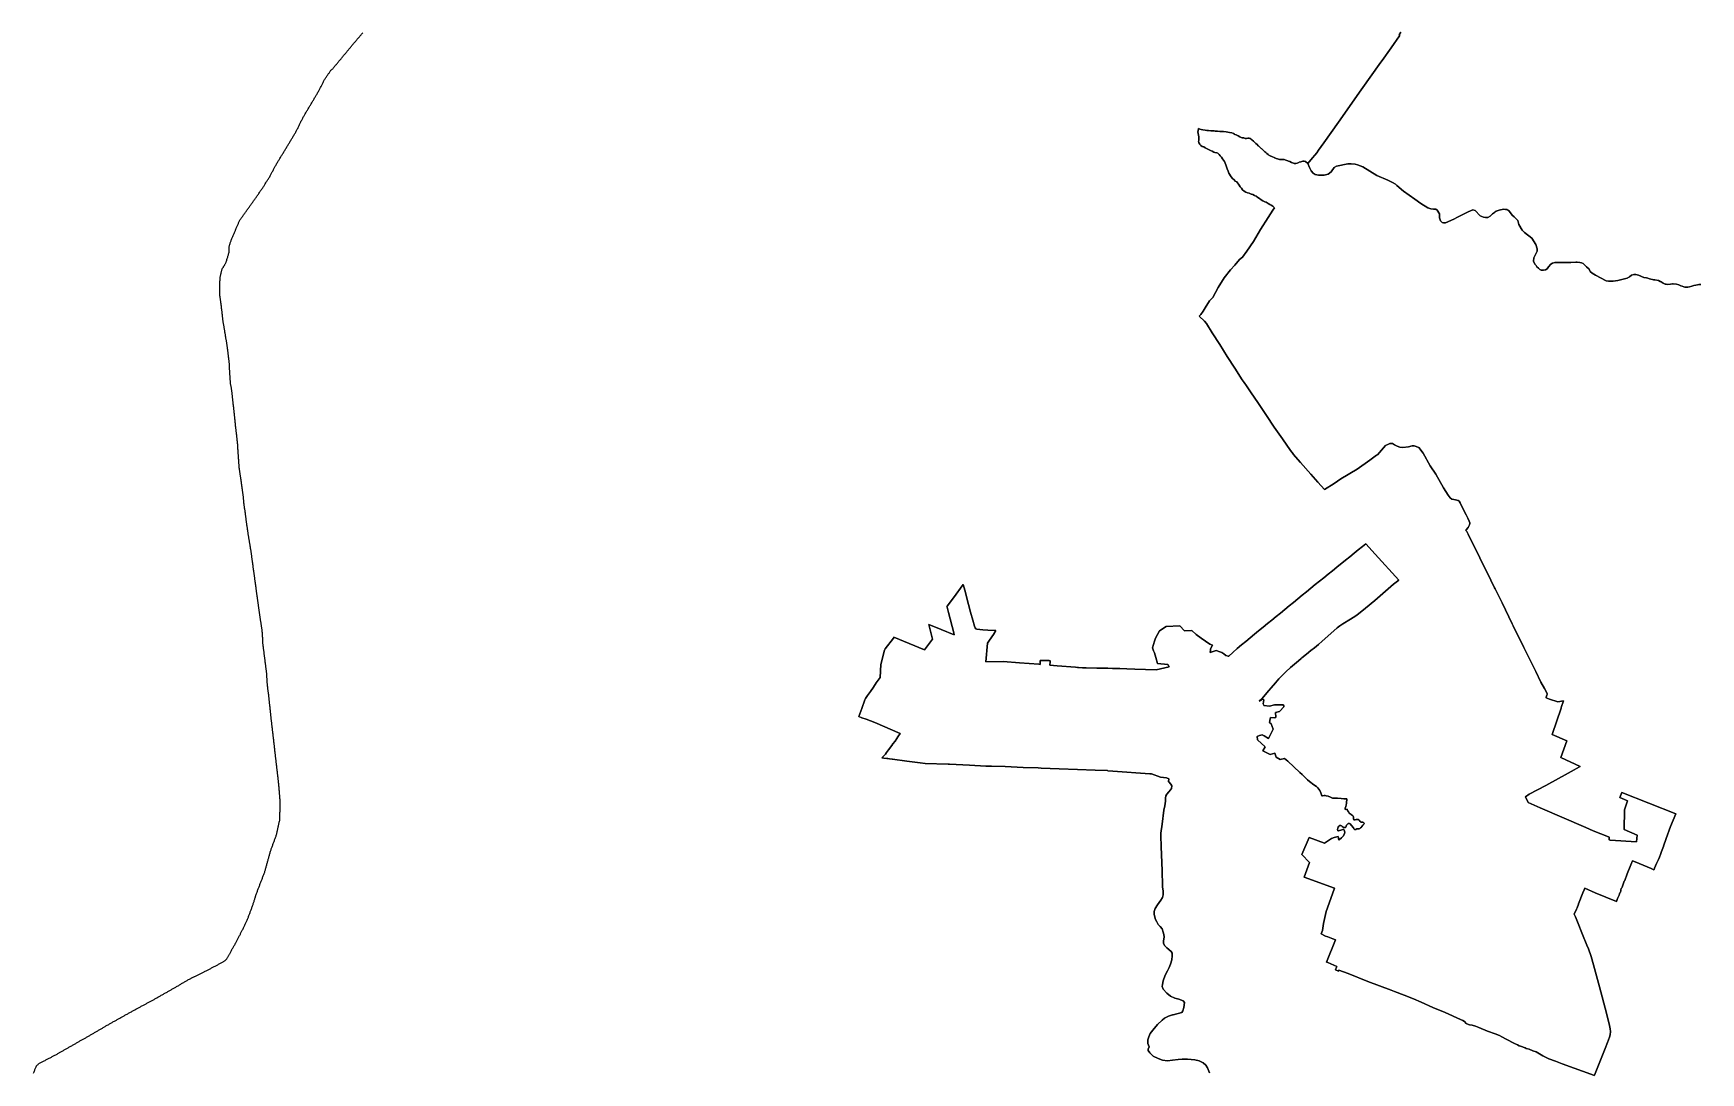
# Model space of a CAD drawing. Header units: inches. Extents: x 130170 to 284068, y 377793 to 804530.
# Drawn here: x 137405 to 157419, y 576505 to 588989 of the extents above; entities that cross this region are included whole.
import ezdxf

# ---------------------------------------------------------------- set-up
doc = ezdxf.new("R2010")
doc.units = ezdxf.units.IN
doc.header["$MEASUREMENT"] = 0
doc.layers.add('muni_il', color=7, linetype='Continuous')

msp = doc.modelspace()

# ---------------------------------------------------------------- linework, layer by layer
at = {"layer": 'muni_il'}
for points in [[(137405, 576500), (137409, 576509), (137413, 576517), (137417, 576526), (137421, 576534), (137424, 576543), (137428, 576552), (137432, 576560), (137436, 576569), (137440, 576577), (137444, 576586), (137445, 576588), (137448, 576593), (137454, 576599), (137461, 576605), (137467, 576611), (137472, 576615), (137477, 576618), (137480, 576619), (137487, 576623), (137495, 576627), (137502, 576631), (137511, 576635), (137519, 576640), (137528, 576644), (137536, 576649), (137545, 576653), (137553, 576658), (137562, 576662), (137570, 576667), (137579, 576671), (137588, 576675), (137596, 576680), (137605, 576684), (137613, 576689), (137622, 576693), (137630, 576698), (137639, 576702), (137647, 576707), (137656, 576711), (137664, 576716), (137673, 576720), (137682, 576725), (137690, 576729), (137699, 576734), (137706, 576738), (137713, 576742), (137720, 576746), (137727, 576750), (137734, 576755), (137742, 576759), (137750, 576764), (137758, 576768), (137767, 576773), (137775, 576778), (137783, 576782), (137791, 576787), (137799, 576792), (137807, 576796), (137815, 576801), (137823, 576805), (137831, 576810), (137839, 576815), (137848, 576820), (137856, 576824), (137865, 576829), (137873, 576834), (137881, 576838), (137890, 576843), (137898, 576848), (137907, 576853), (137915, 576857), (137923, 576862), (137931, 576867), (137940, 576872), (137948, 576876), (137956, 576881), (137964, 576886), (137972, 576890), (137979, 576894), (137987, 576899), (137994, 576903), (138002, 576907), (138009, 576911), (138017, 576916), (138025, 576920), (138033, 576925), (138041, 576930), (138049, 576934), (138057, 576939), (138065, 576944), (138074, 576948), (138082, 576953), (138090, 576958), (138098, 576963), (138106, 576967), (138114, 576972), (138122, 576977), (138131, 576981), (138139, 576986), (138147, 576991), (138155, 576995), (138163, 577000), (138171, 577005), (138178, 577009), (138186, 577014), (138194, 577018), (138202, 577023), (138210, 577028), (138218, 577032), (138226, 577037), (138234, 577041), (138238, 577044), (138243, 577047), (138251, 577052), (138260, 577057), (138268, 577061), (138277, 577066), (138285, 577071), (138293, 577076), (138302, 577081), (138310, 577085), (138319, 577090), (138327, 577095), (138336, 577099), (138344, 577104), (138352, 577109), (138361, 577114), (138369, 577118), (138378, 577123), (138386, 577128), (138395, 577133), (138403, 577137), (138411, 577142), (138420, 577147), (138428, 577151), (138437, 577156), (138445, 577161), (138454, 577166), (138462, 577170), (138470, 577175), (138479, 577180), (138487, 577185), (138496, 577189), (138504, 577194), (138513, 577199), (138521, 577204), (138530, 577208), (138538, 577213), (138547, 577218), (138555, 577223), (138564, 577227), (138573, 577232), (138582, 577237), (138590, 577242), (138599, 577247), (138608, 577251), (138617, 577256), (138625, 577261), (138634, 577266), (138643, 577270), (138651, 577275), (138660, 577279), (138668, 577284), (138676, 577288), (138684, 577293), (138693, 577297), (138701, 577302), (138709, 577306), (138718, 577311), (138726, 577315), (138734, 577320), (138742, 577324), (138751, 577329), (138759, 577333), (138767, 577338), (138776, 577342), (138784, 577347), (138792, 577351), (138799, 577355), (138807, 577360), (138815, 577364), (138822, 577368), (138830, 577372), (138838, 577377), (138846, 577381), (138854, 577386), (138863, 577391), (138872, 577396), (138880, 577401), (138889, 577406), (138898, 577411), (138906, 577416), (138915, 577420), (138924, 577425), (138933, 577430), (138941, 577435), (138950, 577440), (138959, 577445), (138967, 577450), (138976, 577455), (138985, 577460), (138993, 577464), (139002, 577469), (139011, 577474), (139019, 577479), (139028, 577483), (139036, 577488), (139045, 577493), (139053, 577497), (139061, 577502), (139069, 577507), (139077, 577511), (139085, 577516), (139093, 577520), (139101, 577525), (139109, 577529), (139117, 577534), (139125, 577539), (139133, 577543), (139142, 577548), (139150, 577554), (139159, 577559), (139167, 577564), (139176, 577569), (139184, 577575), (139193, 577580), (139201, 577585), (139210, 577590), (139218, 577595), (139227, 577600), (139235, 577605), (139244, 577610), (139252, 577614), (139261, 577619), (139269, 577624), (139278, 577628), (139286, 577633), (139295, 577638), (139303, 577643), (139309, 577645), (139315, 577648), (139323, 577652), (139330, 577655), (139338, 577659), (139345, 577662), (139352, 577666), (139360, 577670), (139368, 577674), (139376, 577678), (139384, 577682), (139392, 577686), (139400, 577689), (139408, 577693), (139416, 577697), (139424, 577701), (139432, 577705), (139439, 577708), (139446, 577712), (139454, 577716), (139461, 577719), (139469, 577723), (139478, 577728), (139486, 577732), (139494, 577737), (139503, 577741), (139511, 577745), (139519, 577750), (139528, 577754), (139536, 577758), (139544, 577763), (139552, 577767), (139561, 577772), (139569, 577776), (139577, 577780), (139586, 577785), (139594, 577789), (139602, 577793), (139610, 577798), (139619, 577802), (139627, 577807), (139635, 577811), (139643, 577815), (139652, 577820), (139660, 577824), (139668, 577828), (139676, 577833), (139683, 577837), (139689, 577840), (139695, 577844), (139701, 577848), (139707, 577852), (139710, 577856), (139715, 577860), (139720, 577864), (139722, 577867), (139727, 577874), (139732, 577881), (139736, 577887), (139741, 577894), (139745, 577901), (139749, 577908), (139753, 577915), (139757, 577922), (139760, 577929), (139763, 577934), (139766, 577939), (139770, 577948), (139775, 577957), (139779, 577965), (139784, 577974), (139788, 577983), (139793, 577991), (139798, 578000), (139803, 578008), (139807, 578016), (139812, 578025), (139817, 578033), (139822, 578042), (139826, 578050), (139831, 578059), (139835, 578066), (139840, 578074), (139844, 578081), (139848, 578089), (139852, 578096), (139857, 578105), (139861, 578113), (139865, 578121), (139869, 578129), (139873, 578138), (139877, 578146), (139881, 578154), (139886, 578161), (139890, 578169), (139893, 578177), (139897, 578185), (139901, 578192), (139905, 578200), (139909, 578208), (139913, 578216), (139918, 578225), (139922, 578234), (139926, 578243), (139931, 578252), (139935, 578260), (139939, 578269), (139943, 578278), (139948, 578287), (139952, 578296), (139956, 578304), (139961, 578313), (139965, 578321), (139968, 578329), (139972, 578338), (139976, 578347), (139979, 578356), (139982, 578364), (139986, 578373), (139989, 578382), (139993, 578391), (139996, 578400), (139999, 578409), (140003, 578418), (140006, 578427), (140009, 578436), (140013, 578445), (140016, 578453), (140020, 578462), (140023, 578472), (140026, 578481), (140029, 578490), (140032, 578499), (140036, 578508), (140039, 578517), (140042, 578526), (140045, 578536), (140049, 578545), (140052, 578554), (140054, 578563), (140057, 578572), (140059, 578580), (140062, 578589), (140065, 578598), (140067, 578607), (140070, 578616), (140072, 578624), (140074, 578631), (140076, 578638), (140080, 578647), (140083, 578656), (140087, 578666), (140090, 578675), (140094, 578684), (140097, 578693), (140101, 578703), (140104, 578712), (140108, 578721), (140111, 578730), (140115, 578739), (140118, 578749), (140122, 578758), (140125, 578767), (140129, 578776), (140133, 578785), (140136, 578795), (140140, 578804), (140143, 578813), (140147, 578822), (140150, 578831), (140154, 578841), (140157, 578850), (140161, 578859), (140164, 578868), (140168, 578877), (140171, 578887), (140175, 578896), (140178, 578905), (140182, 578914), (140184, 578924), (140187, 578933), (140190, 578943), (140193, 578953), (140195, 578962), (140198, 578972), (140201, 578982), (140203, 578991), (140206, 579001), (140209, 579010), (140211, 579020), (140214, 579030), (140217, 579039), (140219, 579049), (140222, 579058), (140225, 579068), (140228, 579078), (140230, 579087), (140233, 579097), (140236, 579107), (140238, 579116), (140241, 579126), (140244, 579135), (140246, 579145), (140249, 579155), (140252, 579164), (140254, 579174), (140258, 579183), (140261, 579192), (140265, 579201), (140268, 579210), (140271, 579219), (140275, 579228), (140278, 579237), (140281, 579246), (140285, 579256), (140288, 579265), (140291, 579274), (140295, 579283), (140298, 579292), (140301, 579301), (140305, 579310), (140308, 579319), (140311, 579328), (140315, 579337), (140318, 579346), (140321, 579355), (140324, 579365), (140326, 579374), (140328, 579384), (140330, 579393), (140332, 579402), (140334, 579412), (140336, 579421), (140338, 579431), (140340, 579440), (140343, 579449), (140345, 579459), (140347, 579468), (140349, 579478), (140351, 579487), (140353, 579497), (140355, 579506), (140357, 579515), (140359, 579525), (140362, 579534), (140362, 579544), (140362, 579554), (140363, 579563), (140363, 579573), (140363, 579583), (140364, 579593), (140364, 579602), (140365, 579612), (140365, 579622), (140365, 579632), (140366, 579642), (140366, 579651), (140366, 579661), (140367, 579671), (140367, 579681), (140368, 579690), (140368, 579700), (140368, 579710), (140369, 579720), (140369, 579729), (140369, 579739), (140369, 579749), (140368, 579759), (140367, 579769), (140366, 579778), (140366, 579788), (140365, 579798), (140364, 579808), (140363, 579818), (140362, 579828), (140362, 579838), (140361, 579847), (140360, 579857), (140359, 579867), (140358, 579877), (140358, 579887), (140357, 579897), (140356, 579906), (140355, 579916), (140355, 579926), (140354, 579936), (140353, 579946), (140352, 579956), (140351, 579966), (140351, 579975), (140349, 579985), (140348, 579995), (140347, 580004), (140346, 580014), (140345, 580023), (140344, 580033), (140343, 580043), (140342, 580052), (140340, 580062), (140339, 580071), (140338, 580081), (140337, 580091), (140336, 580100), (140335, 580110), (140334, 580119), (140333, 580129), (140331, 580139), (140330, 580149), (140329, 580159), (140328, 580169), (140327, 580178), (140326, 580188), (140325, 580198), (140323, 580208), (140322, 580218), (140321, 580228), (140320, 580237), (140319, 580247), (140318, 580257), (140317, 580267), (140316, 580277), (140314, 580287), (140313, 580296), (140312, 580306), (140311, 580316), (140310, 580326), (140309, 580336), (140308, 580346), (140307, 580355), (140305, 580365), (140304, 580375), (140303, 580385), (140302, 580395), (140301, 580405), (140300, 580414), (140299, 580424), (140298, 580434), (140296, 580444), (140295, 580454), (140294, 580464), (140293, 580474), (140292, 580483), (140291, 580493), (140290, 580503), (140289, 580513), (140287, 580523), (140286, 580533), (140285, 580542), (140284, 580552), (140283, 580562), (140282, 580572), (140281, 580582), (140279, 580592), (140278, 580601), (140277, 580611), (140276, 580621), (140275, 580631), (140274, 580641), (140273, 580651), (140272, 580660), (140270, 580670), (140269, 580680), (140268, 580690), (140267, 580700), (140266, 580710), (140265, 580719), (140264, 580729), (140263, 580739), (140261, 580749), (140260, 580759), (140259, 580769), (140258, 580778), (140257, 580788), (140256, 580798), (140255, 580808), (140254, 580818), (140253, 580828), (140252, 580838), (140251, 580848), (140250, 580857), (140249, 580867), (140248, 580877), (140247, 580887), (140246, 580897), (140245, 580907), (140244, 580917), (140243, 580927), (140241, 580936), (140240, 580946), (140239, 580956), (140238, 580966), (140237, 580976), (140236, 580986), (140235, 580996), (140234, 581006), (140233, 581016), (140232, 581025), (140231, 581035), (140230, 581044), (140229, 581054), (140227, 581063), (140226, 581072), (140225, 581081), (140224, 581091), (140223, 581100), (140221, 581109), (140220, 581118), (140219, 581128), (140218, 581137), (140217, 581146), (140215, 581155), (140214, 581165), (140214, 581174), (140213, 581183), (140213, 581193), (140212, 581202), (140211, 581211), (140211, 581221), (140210, 581230), (140210, 581240), (140209, 581249), (140209, 581258), (140208, 581268), (140207, 581277), (140207, 581286), (140206, 581296), (140206, 581305), (140205, 581313), (140204, 581320), (140203, 581328), (140202, 581336), (140201, 581344), (140200, 581353), (140198, 581362), (140197, 581371), (140196, 581380), (140195, 581388), (140194, 581398), (140193, 581407), (140192, 581416), (140190, 581425), (140189, 581435), (140188, 581444), (140187, 581453), (140186, 581462), (140185, 581472), (140183, 581481), (140182, 581491), (140181, 581500), (140180, 581510), (140179, 581520), (140177, 581529), (140176, 581539), (140175, 581548), (140174, 581558), (140173, 581567), (140172, 581575), (140170, 581583), (140169, 581591), (140168, 581599), (140167, 581607), (140166, 581617), (140165, 581626), (140164, 581633), (140163, 581639), (140162, 581648), (140161, 581656), (140160, 581665), (140159, 581674), (140159, 581683), (140159, 581692), (140158, 581702), (140158, 581711), (140158, 581720), (140158, 581730), (140157, 581735), (140157, 581740), (140157, 581748), (140157, 581755), (140157, 581763), (140156, 581771), (140155, 581780), (140154, 581790), (140153, 581800), (140152, 581810), (140151, 581820), (140150, 581828), (140149, 581836), (140148, 581844), (140147, 581852), (140145, 581861), (140144, 581870), (140142, 581879), (140141, 581889), (140139, 581898), (140138, 581908), (140136, 581917), (140135, 581927), (140133, 581936), (140131, 581945), (140130, 581955), (140129, 581964), (140127, 581973), (140126, 581983), (140125, 581992), (140123, 582001), (140122, 582011), (140121, 582020), (140120, 582029), (140118, 582039), (140117, 582048), (140116, 582058), (140114, 582067), (140113, 582076), (140112, 582086), (140111, 582095), (140109, 582104), (140108, 582114), (140107, 582122), (140106, 582130), (140105, 582138), (140104, 582146), (140102, 582156), (140101, 582165), (140100, 582175), (140098, 582185), (140097, 582194), (140096, 582204), (140094, 582214), (140093, 582223), (140092, 582232), (140091, 582241), (140089, 582250), (140088, 582259), (140087, 582268), (140085, 582278), (140084, 582287), (140083, 582292), (140082, 582301), (140081, 582307), (140080, 582314), (140079, 582324), (140078, 582333), (140076, 582343), (140075, 582352), (140074, 582361), (140073, 582371), (140071, 582380), (140070, 582390), (140069, 582399), (140068, 582407), (140067, 582416), (140065, 582425), (140064, 582433), (140063, 582442), (140062, 582451), (140060, 582461), (140059, 582470), (140058, 582480), (140056, 582489), (140055, 582498), (140054, 582507), (140053, 582516), (140052, 582525), (140050, 582534), (140049, 582544), (140048, 582553), (140047, 582561), (140045, 582570), (140044, 582579), (140043, 582588), (140042, 582598), (140040, 582607), (140039, 582616), (140038, 582626), (140037, 582635), (140035, 582645), (140034, 582654), (140033, 582660), (140032, 582670), (140031, 582679), (140029, 582688), (140028, 582698), (140027, 582707), (140026, 582716), (140024, 582725), (140023, 582735), (140022, 582744), (140021, 582753), (140019, 582762), (140018, 582772), (140017, 582781), (140015, 582790), (140013, 582799), (140012, 582809), (140010, 582818), (140009, 582827), (140007, 582836), (140006, 582846), (140004, 582855), (140003, 582864), (140001, 582873), (140000, 582882), (139998, 582892), (139997, 582902), (139995, 582912), (139993, 582921), (139992, 582931), (139990, 582941), (139989, 582950), (139987, 582960), (139985, 582970), (139984, 582977), (139983, 582985), (139982, 582993), (139981, 583001), (139979, 583010), (139978, 583019), (139977, 583029), (139975, 583038), (139974, 583048), (139972, 583058), (139971, 583068), (139970, 583073), (139969, 583078), (139968, 583085), (139967, 583093), (139966, 583101), (139965, 583109), (139964, 583119), (139963, 583128), (139961, 583137), (139960, 583146), (139959, 583156), (139958, 583165), (139957, 583175), (139955, 583184), (139954, 583193), (139953, 583203), (139952, 583212), (139951, 583216), (139950, 583226), (139948, 583236), (139947, 583246), (139946, 583256), (139944, 583265), (139943, 583275), (139941, 583285), (139940, 583295), (139939, 583305), (139937, 583315), (139936, 583325), (139935, 583335), (139933, 583345), (139933, 583349), (139932, 583357), (139931, 583365), (139930, 583373), (139930, 583381), (139929, 583389), (139928, 583398), (139927, 583407), (139926, 583416), (139926, 583426), (139925, 583435), (139924, 583444), (139923, 583453), (139921, 583463), (139920, 583472), (139919, 583482), (139917, 583491), (139916, 583501), (139914, 583510), (139913, 583520), (139912, 583529), (139910, 583538), (139909, 583548), (139908, 583557), (139906, 583567), (139905, 583576), (139904, 583583), (139903, 583590), (139902, 583599), (139900, 583609), (139899, 583618), (139898, 583627), (139896, 583636), (139895, 583644), (139894, 583653), (139893, 583661), (139891, 583669), (139890, 583678), (139889, 583686), (139888, 583695), (139886, 583705), (139885, 583715), (139883, 583724), (139882, 583734), (139881, 583741), (139880, 583748), (139879, 583756), (139878, 583761), (139877, 583766), (139877, 583771), (139876, 583777), (139876, 583785), (139875, 583793), (139874, 583801), (139874, 583809), (139873, 583819), (139872, 583828), (139872, 583838), (139871, 583847), (139870, 583857), (139870, 583867), (139869, 583876), (139868, 583886), (139868, 583893), (139867, 583901), (139867, 583909), (139866, 583917), (139866, 583926), (139865, 583935), (139864, 583945), (139864, 583955), (139863, 583965), (139863, 583974), (139862, 583984), (139861, 583994), (139861, 584004), (139860, 584014), (139860, 584023), (139859, 584033), (139858, 584043), (139858, 584053), (139857, 584059), (139857, 584068), (139856, 584077), (139854, 584087), (139853, 584097), (139852, 584106), (139851, 584116), (139850, 584126), (139849, 584135), (139848, 584145), (139847, 584154), (139846, 584164), (139844, 584174), (139843, 584183), (139842, 584193), (139841, 584202), (139840, 584212), (139839, 584221), (139838, 584231), (139837, 584240), (139836, 584250), (139834, 584259), (139833, 584269), (139832, 584279), (139831, 584288), (139831, 584294), (139830, 584304), (139829, 584314), (139828, 584323), (139827, 584333), (139826, 584343), (139825, 584353), (139824, 584363), (139823, 584372), (139822, 584382), (139821, 584392), (139820, 584401), (139819, 584411), (139818, 584420), (139817, 584429), (139816, 584439), (139815, 584448), (139814, 584458), (139813, 584467), (139812, 584476), (139811, 584486), (139810, 584495), (139809, 584505), (139808, 584514), (139807, 584523), (139805, 584533), (139804, 584542), (139803, 584552), (139802, 584561), (139801, 584571), (139800, 584580), (139799, 584589), (139798, 584599), (139797, 584608), (139796, 584618), (139795, 584627), (139794, 584637), (139793, 584646), (139792, 584656), (139791, 584665), (139790, 584675), (139788, 584684), (139787, 584694), (139786, 584703), (139785, 584712), (139784, 584722), (139783, 584731), (139781, 584740), (139779, 584749), (139777, 584758), (139775, 584767), (139773, 584776), (139771, 584786), (139770, 584796), (139770, 584805), (139770, 584815), (139769, 584822), (139768, 584831), (139768, 584840), (139767, 584849), (139767, 584858), (139766, 584867), (139766, 584875), (139765, 584884), (139765, 584893), (139764, 584902), (139763, 584911), (139763, 584920), (139762, 584929), (139762, 584938), (139761, 584946), (139761, 584956), (139761, 584966), (139760, 584975), (139760, 584985), (139760, 584992), (139759, 585000), (139759, 585007), (139759, 585015), (139758, 585024), (139757, 585033), (139756, 585042), (139755, 585051), (139754, 585060), (139753, 585066), (139752, 585072), (139751, 585081), (139750, 585089), (139749, 585098), (139748, 585107), (139747, 585116), (139746, 585125), (139745, 585133), (139744, 585142), (139743, 585150), (139742, 585158), (139741, 585166), (139740, 585173), (139739, 585180), (139738, 585189), (139737, 585199), (139736, 585209), (139734, 585218), (139733, 585228), (139732, 585238), (139730, 585248), (139729, 585257), (139728, 585267), (139726, 585277), (139725, 585285), (139723, 585293), (139722, 585301), (139720, 585309), (139719, 585317), (139717, 585325), (139716, 585333), (139714, 585341), (139713, 585351), (139711, 585360), (139710, 585370), (139708, 585380), (139707, 585389), (139705, 585399), (139704, 585409), (139702, 585418), (139701, 585428), (139699, 585438), (139697, 585448), (139696, 585457), (139694, 585467), (139692, 585477), (139690, 585486), (139689, 585496), (139687, 585506), (139685, 585516), (139683, 585525), (139682, 585535), (139681, 585545), (139680, 585554), (139679, 585563), (139678, 585572), (139677, 585581), (139676, 585591), (139675, 585600), (139674, 585609), (139673, 585618), (139672, 585627), (139671, 585637), (139670, 585646), (139669, 585655), (139668, 585664), (139667, 585673), (139665, 585683), (139664, 585693), (139663, 585702), (139662, 585712), (139660, 585722), (139659, 585731), (139658, 585741), (139657, 585751), (139655, 585761), (139654, 585771), (139653, 585781), (139652, 585790), (139650, 585799), (139649, 585808), (139647, 585817), (139646, 585826), (139645, 585832), (139644, 585842), (139643, 585852), (139643, 585860), (139643, 585868), (139642, 585876), (139642, 585884), (139642, 585893), (139642, 585902), (139642, 585910), (139642, 585919), (139642, 585928), (139642, 585937), (139642, 585946), (139642, 585955), (139642, 585964), (139643, 585974), (139643, 585984), (139644, 585993), (139644, 586003), (139645, 586013), (139646, 586023), (139646, 586032), (139647, 586042), (139647, 586052), (139648, 586062), (139650, 586070), (139652, 586079), (139654, 586088), (139656, 586097), (139658, 586106), (139660, 586114), (139662, 586123), (139664, 586132), (139666, 586141), (139668, 586149), (139673, 586158), (139677, 586167), (139682, 586176), (139686, 586182), (139689, 586188), (139693, 586194), (139698, 586202), (139703, 586211), (139708, 586219), (139711, 586226), (139715, 586233), (139716, 586234), (139718, 586239), (139720, 586245), (139723, 586254), (139726, 586264), (139729, 586273), (139732, 586283), (139735, 586292), (139738, 586302), (139741, 586311), (139744, 586321), (139746, 586330), (139749, 586340), (139752, 586349), (139755, 586359), (139756, 586368), (139756, 586378), (139756, 586387), (139756, 586396), (139757, 586405), (139757, 586412), (139757, 586420), (139757, 586427), (139758, 586435), (139759, 586440), (139761, 586445), (139763, 586454), (139766, 586463), (139768, 586472), (139771, 586480), (139774, 586489), (139778, 586497), (139781, 586506), (139785, 586514), (139789, 586523), (139793, 586532), (139796, 586541), (139800, 586550), (139804, 586559), (139808, 586568), (139812, 586577), (139816, 586586), (139820, 586595), (139824, 586604), (139828, 586613), (139831, 586620), (139833, 586626), (139836, 586635), (139839, 586643), (139841, 586649), (139845, 586657), (139848, 586665), (139852, 586673), (139855, 586681), (139859, 586688), (139862, 586696), (139866, 586704), (139869, 586712), (139873, 586720), (139876, 586727), (139880, 586735), (139883, 586743), (139889, 586751), (139895, 586759), (139900, 586767), (139906, 586775), (139912, 586783), (139918, 586791), (139923, 586799), (139929, 586807), (139935, 586815), (139941, 586824), (139946, 586832), (139952, 586840), (139958, 586848), (139963, 586856), (139969, 586864), (139975, 586872), (139981, 586880), (139986, 586888), (139992, 586896), (139998, 586905), (140003, 586913), (140009, 586921), (140015, 586929), (140021, 586937), (140026, 586945), (140032, 586953), (140038, 586961), (140043, 586969), (140049, 586977), (140055, 586986), (140061, 586994), (140066, 587002), (140072, 587010), (140078, 587018), (140084, 587026), (140089, 587034), (140095, 587042), (140101, 587050), (140106, 587058), (140112, 587066), (140118, 587075), (140124, 587083), (140129, 587091), (140135, 587099), (140141, 587107), (140146, 587115), (140152, 587123), (140158, 587131), (140163, 587140), (140168, 587148), (140174, 587157), (140179, 587165), (140184, 587174), (140189, 587182), (140195, 587191), (140200, 587199), (140205, 587208), (140210, 587216), (140216, 587225), (140221, 587233), (140226, 587242), (140231, 587250), (140237, 587259), (140242, 587267), (140246, 587276), (140251, 587284), (140255, 587293), (140260, 587301), (140264, 587309), (140269, 587318), (140273, 587326), (140278, 587335), (140282, 587343), (140287, 587352), (140291, 587360), (140296, 587368), (140300, 587377), (140305, 587385), (140309, 587394), (140314, 587402), (140318, 587410), (140323, 587419), (140329, 587428), (140334, 587436), (140339, 587445), (140344, 587453), (140349, 587462), (140354, 587470), (140360, 587479), (140365, 587487), (140370, 587496), (140375, 587504), (140380, 587513), (140385, 587521), (140391, 587530), (140396, 587538), (140401, 587547), (140406, 587555), (140411, 587564), (140416, 587573), (140422, 587581), (140427, 587590), (140432, 587598), (140437, 587607), (140442, 587615), (140447, 587624), (140452, 587632), (140458, 587641), (140463, 587649), (140468, 587658), (140473, 587666), (140478, 587675), (140483, 587683), (140489, 587692), (140494, 587700), (140499, 587709), (140504, 587718), (140509, 587726), (140514, 587735), (140520, 587743), (140525, 587752), (140530, 587760), (140535, 587769), (140540, 587777), (140545, 587786), (140551, 587794), (140556, 587803), (140560, 587812), (140564, 587821), (140569, 587829), (140573, 587838), (140578, 587847), (140582, 587856), (140586, 587865), (140591, 587874), (140595, 587883), (140600, 587892), (140604, 587900), (140608, 587909), (140613, 587918), (140617, 587927), (140621, 587936), (140626, 587945), (140630, 587954), (140635, 587963), (140639, 587971), (140643, 587980), (140648, 587989), (140654, 587997), (140659, 588006), (140664, 588015), (140669, 588023), (140674, 588032), (140679, 588040), (140684, 588049), (140689, 588057), (140695, 588066), (140700, 588075), (140705, 588083), (140710, 588092), (140715, 588100), (140720, 588109), (140725, 588117), (140730, 588126), (140735, 588135), (140741, 588143), (140746, 588152), (140751, 588160), (140756, 588169), (140761, 588177), (140766, 588186), (140771, 588194), (140776, 588203), (140781, 588212), (140786, 588220), (140791, 588229), (140796, 588237), (140801, 588246), (140806, 588254), (140811, 588263), (140816, 588271), (140821, 588280), (140826, 588289), (140831, 588297), (140836, 588306), (140841, 588314), (140845, 588323), (140849, 588331), (140853, 588340), (140858, 588349), (140862, 588357), (140866, 588366), (140870, 588374), (140875, 588383), (140879, 588391), (140883, 588400), (140888, 588409), (140892, 588417), (140896, 588426), (140900, 588434), (140906, 588442), (140911, 588450), (140916, 588458), (140922, 588466), (140927, 588473), (140932, 588481), (140938, 588489), (140943, 588497), (140948, 588505), (140954, 588512), (140959, 588520), (140964, 588528), (140968, 588534), (140973, 588540), (140977, 588545), (140984, 588551), (140991, 588557), (140998, 588563), (141004, 588571), (141011, 588578), (141017, 588586), (141023, 588593), (141029, 588601), (141036, 588609), (141042, 588616), (141048, 588624), (141054, 588631), (141061, 588639), (141067, 588646), (141073, 588654), (141079, 588661), (141086, 588669), (141092, 588676), (141098, 588684), (141104, 588692), (141111, 588699), (141117, 588707), (141123, 588714), (141129, 588722), (141136, 588729), (141142, 588737), (141148, 588744), (141154, 588752), (141161, 588760), (141167, 588767), (141173, 588775), (141179, 588782), (141186, 588790), (141192, 588797), (141198, 588805), (141204, 588812), (141211, 588820), (141217, 588827), (141223, 588835), (141229, 588843), (141236, 588850), (141242, 588858), (141248, 588865), (141254, 588873), (141261, 588880), (141267, 588888), (141274, 588895), (141280, 588903), (141287, 588910), (141293, 588918), (141300, 588925), (141306, 588933), (141313, 588940), (141319, 588948), (141326, 588955), (141332, 588963), (141339, 588970), (141345, 588978), (141352, 588985), (141359, 588993)], [(153820, 589001), (153800, 588972), (153802, 588969), (153805, 588958), (153705, 588815), (153595, 588662), (153581, 588642), (153345, 588308), (153071, 587923), (152894, 587673), (152831, 587584), (152810, 587555), (152787, 587525), (152760, 587492), (152703, 587427), (152703, 587427), (152674, 587449), (152660, 587453), (152643, 587452), (152620, 587446), (152600, 587440), (152596, 587439), (152576, 587430), (152558, 587424), (152539, 587425), (152513, 587436), (152506, 587439), (152488, 587449), (152471, 587455), (152463, 587459), (152440, 587467), (152421, 587473), (152402, 587473), (152399, 587473), (152381, 587472), (152362, 587474), (152340, 587480), (152323, 587485), (152306, 587493), (152302, 587495), (152298, 587497), (152278, 587505), (152272, 587508), (152258, 587514), (152244, 587522), (152237, 587527), (152227, 587534), (152213, 587544), (152198, 587556), (152189, 587565), (152167, 587585), (152163, 587589), (152150, 587601), (152145, 587606), (152132, 587618), (152116, 587632), (152109, 587638), (152094, 587652), (152079, 587665), (152066, 587676), (152063, 587680), (152050, 587694), (152032, 587709), (152022, 587718), (152011, 587726), (151999, 587731), (151984, 587729), (151969, 587727), (151951, 587727), (151937, 587732), (151932, 587733), (151915, 587735), (151903, 587736), (151887, 587746), (151866, 587758), (151843, 587769), (151828, 587774), (151824, 587776), (151810, 587784), (151790, 587792), (151764, 587798), (151745, 587803), (151722, 587805), (151693, 587808), (151669, 587810), (151648, 587811), (151619, 587815), (151591, 587815), (151580, 587816), (151567, 587816), (151564, 587817), (151539, 587819), (151513, 587821), (151492, 587822), (151471, 587824), (151445, 587829), (151425, 587834), (151406, 587839), (151390, 587846), (151387, 587818), (151385, 587807), (151387, 587786), (151391, 587764), (151395, 587744), (151397, 587731), (151397, 587714), (151396, 587707), (151396, 587707), (151396, 587705), (151393, 587691), (151394, 587681), (151395, 587675), (151406, 587656), (151412, 587648), (151419, 587641), (151435, 587631), (151454, 587627), (151472, 587615), (151480, 587610), (151489, 587604), (151510, 587594), (151534, 587583), (151554, 587574), (151574, 587563), (151589, 587559), (151610, 587554), (151625, 587548), (151641, 587534), (151653, 587519), (151669, 587502), (151681, 587483), (151692, 587466), (151703, 587449), (151712, 587429), (151721, 587409), (151728, 587387), (151735, 587362), (151747, 587335), (151756, 587311), (151785, 587267), (151801, 587246), (151818, 587228), (151833, 587214), (151850, 587203), (151861, 587194), (151871, 587177), (151880, 587164), (151893, 587146), (151907, 587127), (151920, 587108), (151941, 587092), (151961, 587080), (151981, 587073), (152001, 587067), (152023, 587058), (152026, 587057), (152042, 587051), (152062, 587040), (152082, 587031), (152104, 587018), (152125, 587005), (152144, 586988), (152165, 586975), (152186, 586964), (152202, 586960), (152228, 586945), (152246, 586934), (152265, 586923), (152283, 586911), (152300, 586897), (152305, 586893), (152284, 586866), (152226, 586777), (152135, 586632), (152050, 586487), (151971, 586372), (151921, 586302), (151884, 586274), (151828, 586206), (151774, 586150), (151699, 586052), (151629, 585936), (151562, 585814), (151525, 585774), (151472, 585693), (151446, 585653), (151418, 585610), (151400, 585592), (151462, 585533), (151487, 585503), (151556, 585393), (151647, 585250), (151737, 585107), (151827, 584967), (151917, 584826), (151939, 584793), (151968, 584753), (152017, 584683), (152113, 584541), (152207, 584399), (152301, 584257), (152398, 584117), (152497, 583977), (152526, 583939), (152528, 583936), (152614, 583835), (152739, 583695), (152823, 583599), (152903, 583508), (153020, 583583), (153099, 583636), (153295, 583752), (153449, 583863), (153528, 583920), (153538, 583927), (153563, 583955), (153637, 584037), (153670, 584054), (153689, 584064), (153719, 584061), (153745, 584046), (153777, 584030), (153808, 584020), (153845, 584016), (153912, 584024), (153954, 584034), (153979, 584035), (154035, 584016), (154089, 583947), (154173, 583795), (154240, 583693), (154332, 583529), (154387, 583443), (154411, 583408), (154433, 583393), (154456, 583388), (154475, 583385), (154508, 583378), (154521, 583370), (154534, 583348), (154557, 583297), (154604, 583207), (154625, 583167), (154641, 583129), (154647, 583111), (154648, 583103), (154646, 583084), (154637, 583068), (154629, 583054), (154604, 583024), (154600, 583019), (154612, 583007), (154629, 582974), (154770, 582690), (154901, 582420), (154945, 582330), (154951, 582318), (155035, 582147), (155158, 581897), (155169, 581874), (155296, 581613), (155440, 581322), (155502, 581196), (155544, 581119), (155577, 581058), (155575, 581049), (155572, 581038), (155565, 581015), (155563, 581007), (155606, 580990), (155705, 580960), (155774, 580971), (155773, 580968), (155769, 580958), (155750, 580904), (155746, 580888), (155745, 580883), (155637, 580565), (155813, 580490), (155739, 580290), (155972, 580182), (155963, 580177), (155865, 580122), (155794, 580084), (155712, 580040), (155560, 579956), (155461, 579902), (155362, 579849), (155316, 579820), (155347, 579752), (155492, 579687), (156040, 579449), (156127, 579411), (156312, 579337), (156320, 579333), (156320, 579300), (156332, 579299), (156650, 579276), (156657, 579357), (156501, 579425), (156503, 579662), (156541, 579771), (156503, 579788), (156449, 579812), (156474, 579871), (157119, 579613), (157058, 579460), (157006, 579317), (156972, 579224), (156973, 579220), (156950, 579161), (156936, 579127), (156923, 579095), (156911, 579064), (156901, 579042), (156890, 579017), (156866, 578961), (156861, 578946), (156856, 578942), (156848, 578944), (156824, 578957), (156728, 578997), (156632, 579037), (156602, 579049), (156579, 579000), (156538, 578894), (156507, 578815), (156500, 578807), (156475, 578734), (156471, 578725), (156466, 578717), (156461, 578703), (156459, 578688), (156455, 578674), (156448, 578666), (156445, 578652), (156439, 578638), (156424, 578605), (156422, 578599), (156407, 578562), (156154, 578664), (156028, 578721), (156020, 578700), (156006, 578665), (155954, 578535), (155947, 578515), (155945, 578511), (155935, 578486), (155929, 578470), (155902, 578408), (155915, 578378), (155939, 578316), (156000, 578164), (156054, 578036), (156072, 577992), (156103, 577899), (156134, 577802), (156206, 577536), (156288, 577219), (156326, 577073), (156333, 577030), (156336, 576998), (156332, 576961), (156326, 576932), (156300, 576869), (156272, 576794), (156177, 576555), (156146, 576476)], [(157419, 585970), (157397, 585970), (157382, 585966), (157361, 585962), (157335, 585958), (157312, 585950), (157284, 585942), (157263, 585941), (157258, 585940), (157228, 585941), (157217, 585943), (157198, 585950), (157180, 585957), (157155, 585969), (157127, 585975), (157088, 585979), (157079, 585979), (157055, 585977), (157019, 585973), (157006, 585974), (157001, 585975), (156993, 585976), (156970, 585987), (156944, 586004), (156941, 586006), (156933, 586009), (156911, 586020), (156869, 586026), (156852, 586029), (156840, 586031), (156821, 586035), (156803, 586039), (156783, 586047), (156767, 586053), (156737, 586056), (156671, 586084), (156642, 586093), (156616, 586093), (156587, 586082), (156565, 586065), (156538, 586046), (156423, 586019), (156367, 586010), (156314, 586010), (156285, 586016), (156157, 586085), (156116, 586108), (156094, 586129), (156079, 586158), (156050, 586186), (156038, 586198), (156017, 586216), (156008, 586224), (155989, 586233), (155969, 586237), (155936, 586241), (155922, 586241), (155861, 586238), (155779, 586235), (155712, 586235), (155667, 586235), (155639, 586229), (155619, 586217), (155594, 586186), (155575, 586160), (155555, 586149), (155533, 586145), (155504, 586143), (155489, 586153), (155471, 586167), (155453, 586185), (155443, 586199), (155428, 586217), (155414, 586252), (155416, 586293), (155456, 586374), (155456, 586402), (155439, 586453), (155394, 586528), (155306, 586596), (155276, 586625), (155235, 586693), (155223, 586739), (155205, 586760), (155181, 586783), (155156, 586804), (155125, 586850), (155124, 586852), (155106, 586863), (155096, 586871), (155077, 586874), (155053, 586877), (155000, 586864), (154989, 586860), (154977, 586856), (154966, 586851), (154954, 586843), (154944, 586836), (154934, 586829), (154919, 586819), (154892, 586791), (154864, 586778), (154838, 586775), (154811, 586779), (154772, 586797), (154714, 586859), (154685, 586868), (154628, 586844), (154499, 586780), (154458, 586756), (154357, 586712), (154332, 586711), (154315, 586718), (154298, 586736), (154286, 586774), (154283, 586821), (154257, 586864), (154239, 586878), (154212, 586877), (154179, 586881), (154145, 586893), (154059, 586946), (153987, 586996), (153853, 587092), (153773, 587159), (153756, 587175), (153728, 587193), (153662, 587225), (153533, 587282), (153363, 587385), (153301, 587410), (153271, 587418), (153222, 587423), (153183, 587422), (153046, 587395), (153020, 587377), (152983, 587324), (152946, 587296), (152901, 587286), (152830, 587285), (152793, 587293), (152766, 587311), (152742, 587339), (152723, 587377), (152703, 587427), (152760, 587492), (152787, 587525), (152810, 587555), (152831, 587584), (152894, 587673), (153071, 587923), (153345, 588308), (153581, 588642), (153595, 588662), (153705, 588815), (153805, 588958), (153802, 588969), (153800, 588972), (153820, 589001)], [(156146, 576476), (156177, 576555), (156272, 576794), (156300, 576869), (156326, 576932), (156332, 576961), (156336, 576998), (156333, 577030), (156326, 577073), (156288, 577219), (156206, 577536), (156134, 577802), (156103, 577899), (156072, 577992), (156054, 578036), (156000, 578164), (155939, 578316), (155915, 578378), (155902, 578408), (155929, 578470), (155935, 578486), (155945, 578511), (155947, 578515), (155954, 578535), (156006, 578665), (156020, 578700), (156028, 578721), (156154, 578664), (156407, 578562), (156422, 578599), (156424, 578605), (156439, 578638), (156445, 578652), (156448, 578666), (156455, 578674), (156459, 578688), (156461, 578703), (156466, 578717), (156471, 578725), (156475, 578734), (156500, 578807), (156507, 578815), (156538, 578894), (156579, 579000), (156602, 579049), (156632, 579037), (156728, 578997), (156824, 578957), (156848, 578944), (156856, 578942), (156861, 578946), (156866, 578961), (156890, 579017), (156901, 579042), (156911, 579064), (156923, 579095), (156936, 579127), (156950, 579161), (156973, 579220), (156972, 579224), (157006, 579317), (157058, 579460), (157119, 579613), (156474, 579871), (156449, 579812), (156503, 579788), (156541, 579771), (156503, 579662), (156501, 579425), (156657, 579357), (156650, 579276), (156332, 579299), (156320, 579300), (156320, 579333), (156312, 579337), (156127, 579411), (156040, 579449), (155492, 579687), (155347, 579752), (155316, 579820), (155362, 579849), (155461, 579902), (155560, 579956), (155712, 580040), (155794, 580084), (155865, 580122), (155963, 580177), (155972, 580182), (155739, 580290), (155813, 580490), (155637, 580565), (155745, 580883), (155746, 580888), (155750, 580904), (155769, 580958), (155773, 580968), (155774, 580971), (155705, 580960), (155606, 580990), (155563, 581007), (155565, 581015), (155572, 581038), (155575, 581049), (155577, 581058), (155544, 581119), (155502, 581196), (155440, 581322), (155296, 581613), (155169, 581874), (155158, 581897), (155035, 582147), (154951, 582318), (154945, 582330), (154901, 582420), (154770, 582690), (154629, 582974), (154612, 583007), (154600, 583019), (154604, 583024), (154629, 583054), (154637, 583068), (154646, 583084), (154648, 583103), (154647, 583111), (154641, 583129), (154625, 583167), (154604, 583207), (154557, 583297), (154534, 583348), (154521, 583370), (154508, 583378), (154475, 583385), (154456, 583388), (154433, 583393), (154411, 583408), (154387, 583443), (154332, 583529), (154240, 583693), (154173, 583795), (154089, 583947), (154035, 584016), (153979, 584035), (153954, 584034), (153912, 584024), (153845, 584016), (153808, 584020), (153777, 584030), (153745, 584046), (153719, 584061), (153689, 584064), (153670, 584054), (153637, 584037), (153563, 583955), (153538, 583927), (153528, 583920), (153449, 583863), (153295, 583752), (153099, 583636), (153020, 583583), (152903, 583508), (152823, 583599), (152739, 583695), (152614, 583835), (152528, 583936), (152526, 583939), (152497, 583977), (152398, 584117), (152301, 584257), (152207, 584399), (152113, 584541), (152017, 584683), (151968, 584753), (151939, 584793), (151917, 584826), (151827, 584967), (151737, 585107), (151647, 585250), (151556, 585393), (151487, 585503), (151462, 585533), (151400, 585592), (151418, 585610), (151446, 585653), (151472, 585693), (151525, 585774), (151562, 585814), (151629, 585936), (151699, 586052), (151774, 586150), (151828, 586206), (151884, 586274), (151921, 586302), (151971, 586372), (152050, 586487), (152135, 586632), (152226, 586777), (152284, 586866), (152305, 586893), (152300, 586897), (152283, 586911), (152265, 586923), (152246, 586934), (152228, 586945), (152202, 586960), (152186, 586964), (152165, 586975), (152144, 586988), (152125, 587005), (152104, 587018), (152082, 587031), (152062, 587040), (152042, 587051), (152026, 587057), (152023, 587058), (152001, 587067), (151981, 587073), (151961, 587080), (151941, 587092), (151920, 587108), (151907, 587127), (151893, 587146), (151880, 587164), (151871, 587177), (151861, 587194), (151850, 587203), (151833, 587214), (151818, 587228), (151801, 587246), (151785, 587267), (151756, 587311), (151747, 587335), (151735, 587362), (151728, 587387), (151721, 587409), (151712, 587429), (151703, 587449), (151692, 587466), (151681, 587483), (151669, 587502), (151653, 587519), (151641, 587534), (151625, 587548), (151610, 587554), (151589, 587559), (151574, 587563), (151554, 587574), (151534, 587583), (151510, 587594), (151489, 587604), (151480, 587610), (151472, 587615), (151454, 587627), (151435, 587631), (151419, 587641), (151412, 587648), (151406, 587656), (151395, 587675), (151394, 587681), (151393, 587691), (151396, 587705), (151396, 587707), (151397, 587714), (151397, 587731), (151395, 587744), (151391, 587764), (151387, 587786), (151385, 587807), (151387, 587818), (151390, 587846), (151406, 587839), (151425, 587834), (151445, 587829), (151471, 587824), (151492, 587822), (151513, 587821), (151539, 587819), (151564, 587817), (151567, 587816), (151580, 587816), (151591, 587815), (151619, 587815), (151648, 587811), (151669, 587810), (151693, 587808), (151722, 587805), (151745, 587803), (151764, 587798), (151790, 587792), (151810, 587784), (151824, 587776), (151828, 587774), (151843, 587769), (151866, 587758), (151887, 587746), (151903, 587736), (151915, 587735), (151932, 587733), (151937, 587732), (151951, 587727), (151969, 587727), (151984, 587729), (151999, 587731), (152011, 587726), (152022, 587718), (152032, 587709), (152050, 587694), (152063, 587680), (152066, 587676), (152079, 587665), (152094, 587652), (152109, 587638), (152116, 587632), (152132, 587618), (152145, 587606), (152150, 587601), (152163, 587589), (152167, 587585), (152189, 587565), (152198, 587556), (152213, 587544), (152227, 587534), (152237, 587527), (152244, 587522), (152258, 587514), (152272, 587508), (152278, 587505), (152298, 587497), (152302, 587495), (152306, 587493), (152323, 587485), (152340, 587480), (152362, 587474), (152381, 587472), (152399, 587473), (152402, 587473), (152421, 587473), (152440, 587467), (152463, 587459), (152471, 587455), (152488, 587449), (152506, 587439), (152513, 587436), (152539, 587425), (152558, 587424), (152576, 587430), (152596, 587439), (152600, 587440), (152620, 587446), (152643, 587452), (152660, 587453), (152674, 587449), (152703, 587427), (152703, 587427), (152723, 587377), (152742, 587339), (152766, 587311), (152793, 587293), (152830, 587285), (152901, 587286), (152946, 587296), (152983, 587324), (153020, 587377), (153046, 587395), (153183, 587422), (153222, 587423), (153271, 587418), (153301, 587410), (153363, 587385), (153533, 587282), (153662, 587225), (153728, 587193), (153756, 587175), (153773, 587159), (153853, 587092), (153987, 586996), (154059, 586946), (154145, 586893), (154179, 586881), (154212, 586877), (154239, 586878), (154257, 586864), (154283, 586821), (154286, 586774), (154298, 586736), (154315, 586718), (154332, 586711), (154357, 586712), (154458, 586756), (154499, 586780), (154628, 586844), (154685, 586868), (154714, 586859), (154772, 586797), (154811, 586779), (154838, 586775), (154864, 586778), (154892, 586791), (154919, 586819), (154934, 586829), (154944, 586836), (154954, 586843), (154966, 586851), (154977, 586856), (154989, 586860), (155000, 586864), (155053, 586877), (155077, 586874), (155096, 586871), (155106, 586863), (155124, 586852), (155125, 586850), (155156, 586804), (155181, 586783), (155205, 586760), (155223, 586739), (155235, 586693), (155276, 586625), (155306, 586596), (155394, 586528), (155439, 586453), (155456, 586402), (155456, 586374), (155416, 586293), (155414, 586252), (155428, 586217), (155443, 586199), (155453, 586185), (155471, 586167), (155489, 586153), (155504, 586143), (155533, 586145), (155555, 586149), (155575, 586160), (155594, 586186), (155619, 586217), (155639, 586229), (155667, 586235), (155712, 586235), (155779, 586235), (155861, 586238), (155922, 586241), (155936, 586241), (155969, 586237), (155989, 586233), (156008, 586224), (156017, 586216), (156038, 586198), (156050, 586186), (156079, 586158), (156094, 586129), (156116, 586108), (156157, 586085), (156285, 586016), (156314, 586010), (156367, 586010), (156423, 586019), (156538, 586046), (156565, 586065), (156587, 586082), (156616, 586093), (156642, 586093), (156671, 586084), (156737, 586056), (156767, 586053), (156783, 586047), (156803, 586039), (156821, 586035), (156840, 586031), (156852, 586029), (156869, 586026), (156911, 586020), (156933, 586009), (156941, 586006), (156944, 586004), (156970, 585987), (156993, 585976), (157001, 585975), (157006, 585974), (157019, 585973), (157055, 585977), (157079, 585979), (157088, 585979), (157127, 585975), (157155, 585969), (157180, 585957), (157198, 585950), (157217, 585943), (157228, 585941), (157258, 585940), (157263, 585941), (157284, 585942), (157312, 585950), (157335, 585958), (157361, 585962), (157382, 585966), (157397, 585970), (157419, 585970)], [(151524, 576504), (151500, 576562), (151481, 576594), (151449, 576625), (151400, 576649), (151348, 576659), (151260, 576668), (151196, 576667), (151146, 576663), (151079, 576654), (151019, 576648), (150958, 576657), (150905, 576675), (150848, 576704), (150805, 576745), (150785, 576771), (150785, 576787), (150798, 576814), (150783, 576857), (150782, 576901), (150793, 576937), (150810, 576977), (150842, 577016), (150900, 577085), (150955, 577137), (150982, 577160), (151032, 577184), (151068, 577194), (151080, 577198), (151088, 577200), (151191, 577229), (151204, 577248), (151214, 577288), (151224, 577346), (151209, 577367), (151154, 577389), (151109, 577399), (151057, 577426), (151011, 577461), (150967, 577509), (150955, 577539), (150957, 577564), (150968, 577609), (150991, 577678), (151019, 577729), (151040, 577768), (151057, 577809), (151071, 577861), (151077, 577907), (151076, 577940), (151065, 577961), (151011, 578003), (150985, 578030), (150972, 578056), (150971, 578085), (150977, 578135), (150975, 578165), (150968, 578193), (150954, 578232), (150932, 578260), (150907, 578283), (150889, 578316), (150875, 578345), (150860, 578403), (150860, 578440), (150870, 578478), (150898, 578520), (150940, 578577), (150957, 578610), (150967, 578641), (150966, 578690), (150959, 578732), (150960, 578786), (150955, 578899), (150953, 578934), (150941, 579216), (150940, 579353), (150940, 579380), (150954, 579489), (150975, 579660), (150985, 579711), (150996, 579768), (150995, 579804), (151000, 579831), (151013, 579850), (151036, 579879), (151057, 579902), (151068, 579920), (151070, 579949), (151060, 579971), (151036, 579997), (151031, 579998), (151034, 580036), (151008, 580045), (150934, 580056), (150825, 580093), (150808, 580094), (150363, 580126), (150303, 580132), (150297, 580133), (150151, 580137), (149937, 580145), (149719, 580155), (149501, 580164), (149468, 580165), (149287, 580172), (149070, 580181), (148907, 580186), (148838, 580188), (148641, 580197), (148401, 580209), (148386, 580209), (148386, 580209), (148110, 580219), (148050, 580225), (147892, 580247), (147716, 580270), (147715, 580270), (147682, 580275), (147663, 580277), (147657, 580278), (147649, 580279), (147615, 580284), (147589, 580287), (147634, 580332), (147646, 580350), (147670, 580382), (147696, 580417), (147707, 580432), (147711, 580436), (147723, 580454), (147748, 580488), (147771, 580520), (147784, 580538), (147812, 580578), (147507, 580711), (147454, 580730), (147402, 580750), (147350, 580769), (147314, 580783), (147337, 580847), (147350, 580881), (147387, 580983), (147394, 580999), (147417, 581034), (147454, 581084), (147489, 581135), (147523, 581187), (147557, 581237), (147568, 581252), (147579, 581408), (147623, 581578), (147629, 581597), (147730, 581725), (147730, 581725), (147734, 581736), (148104, 581584), (148198, 581712), (148153, 581888), (148301, 581828), (148459, 581766), (148453, 581787), (148390, 582034), (148373, 582097), (148372, 582101), (148376, 582107), (148450, 582208), (148568, 582370), (148586, 582299), (148632, 582129), (148656, 582037), (148683, 581940), (148703, 581867), (148711, 581848), (148717, 581835), (148731, 581832), (148803, 581825), (148864, 581821), (148960, 581816), (148930, 581770), (148882, 581700), (148857, 581663), (148838, 581440), (149045, 581443), (149244, 581427), (149474, 581410), (149489, 581408), (149490, 581427), (149490, 581454), (149599, 581456), (149612, 581450), (149612, 581430), (149607, 581407), (149606, 581400), (149606, 581399), (149696, 581392), (149916, 581374), (149937, 581372), (149950, 581371), (149951, 581371), (149998, 581366), (150042, 581367), (150172, 581365), (150280, 581363), (150303, 581363), (150358, 581361), (150448, 581359), (150531, 581356), (150628, 581353), (150883, 581345), (151040, 581379), (151024, 581408), (150899, 581421), (150877, 581493), (150862, 581546), (150852, 581573), (150840, 581606), (150863, 581686), (150873, 581722), (150924, 581812), (151004, 581863), (151168, 581872), (151223, 581813), (151312, 581815), (151362, 581769), (151424, 581725), (151527, 581652), (151559, 581639), (151537, 581596), (151535, 581580), (151533, 581552), (151603, 581574), (151647, 581559), (151661, 581554), (151673, 581550), (151694, 581534), (151719, 581516), (151746, 581509), (151754, 581509), (151804, 581552), (151854, 581598), (151906, 581642), (151958, 581684), (152010, 581728), (152062, 581772), (152088, 581792), (152113, 581814), (152166, 581856), (152218, 581899), (152270, 581942), (152322, 581984), (152375, 582026), (152427, 582069), (152479, 582111), (152531, 582154), (152584, 582197), (152636, 582239), (152688, 582282), (152741, 582324), (152792, 582367), (152844, 582408), (152895, 582449), (152947, 582492), (152998, 582534), (153050, 582576), (153154, 582660), (153207, 582701), (153258, 582743), (153309, 582785), (153360, 582826), (153398, 582859), (153513, 582733), (153797, 582420), (153733, 582372), (153508, 582176), (153396, 582083), (153311, 582017), (153279, 581991), (153217, 581953), (153122, 581896), (153089, 581874), (153056, 581848), (152978, 581782), (152877, 581688), (152833, 581648), (152782, 581606), (152741, 581574), (152686, 581531), (152632, 581486), (152624, 581479), (152590, 581451), (152495, 581373), (152440, 581321), (152400, 581280), (152357, 581236), (152316, 581188), (152262, 581129), (152234, 581097), (152152, 580997), (152121, 580966), (152159, 580992), (152175, 580982), (152169, 580934), (152174, 580921), (152176, 580915), (152242, 580909), (152303, 580922), (152409, 580922), (152421, 580903), (152364, 580844), (152315, 580832), (152319, 580776), (152309, 580769), (152257, 580771), (152250, 580755), (152242, 580712), (152265, 580696), (152276, 580665), (152289, 580630), (152232, 580517), (152178, 580549), (152154, 580564), (152122, 580556), (152097, 580541), (152101, 580503), (152191, 580419), (152162, 580371), (152253, 580328), (152307, 580341), (152324, 580296), (152371, 580265), (152424, 580277), (152465, 580248), (152606, 580110), (152634, 580085), (152701, 580022), (152724, 580004), (152776, 579962), (152807, 579941), (152823, 579926), (152847, 579893), (152859, 579867), (152873, 579830), (152880, 579831), (152898, 579834), (152913, 579834), (152923, 579831), (152948, 579825), (152976, 579814), (152999, 579801), (153023, 579804), (153060, 579802), (153103, 579797), (153135, 579794), (153171, 579796), (153167, 579743), (153162, 579719), (153160, 579703), (153153, 579681), (153151, 579668), (153174, 579671), (153176, 579659), (153183, 579649), (153191, 579638), (153194, 579633), (153201, 579622), (153222, 579605), (153242, 579591), (153256, 579580), (153253, 579573), (153251, 579570), (153250, 579558), (153251, 579549), (153256, 579543), (153262, 579541), (153270, 579543), (153284, 579545), (153298, 579547), (153307, 579546), (153312, 579544), (153320, 579538), (153331, 579522), (153335, 579517), (153339, 579513), (153345, 579512), (153356, 579512), (153364, 579512), (153370, 579510), (153375, 579506), (153378, 579501), (153378, 579496), (153377, 579491), (153371, 579484), (153363, 579476), (153353, 579462), (153346, 579452), (153337, 579444), (153327, 579436), (153320, 579434), (153312, 579433), (153303, 579433), (153292, 579432), (153279, 579427), (153271, 579427), (153265, 579427), (153260, 579432), (153257, 579435), (153250, 579446), (153228, 579474), (153213, 579493), (153204, 579498), (153197, 579499), (153189, 579498), (153183, 579495), (153174, 579486), (153167, 579477), (153163, 579466), (153159, 579455), (153154, 579450), (153148, 579449), (153142, 579449), (153135, 579450), (153127, 579453), (153117, 579461), (153108, 579469), (153099, 579473), (153091, 579473), (153084, 579472), (153076, 579466), (153068, 579455), (153063, 579443), (153060, 579425), (153062, 579415), (153065, 579411), (153072, 579411), (153082, 579412), (153100, 579419), (153123, 579426), (153131, 579428), (153137, 579425), (153141, 579417), (153146, 579392), (153145, 579376), (153131, 579349), (153107, 579324), (153083, 579304), (153074, 579296), (153068, 579340), (153021, 579331), (152988, 579317), (152902, 579261), (152719, 579330), (152631, 579125), (152724, 579029), (152661, 578855), (153024, 578720), (152979, 578597), (152924, 578440), (152891, 578296), (152879, 578213), (152865, 578171), (152917, 578146), (152944, 578135), (153005, 578112), (153036, 578100), (152928, 577834), (152943, 577828), (153051, 577780), (153048, 577773), (153035, 577739), (153072, 577725), (153076, 577735), (153187, 577695), (153425, 577601), (153705, 577496), (153744, 577480), (153858, 577435), (153971, 577392), (154063, 577351), (154204, 577287), (154352, 577226), (154536, 577145), (154564, 577132), (154584, 577121), (154606, 577097), (154632, 577084), (154644, 577080), (154677, 577074), (154715, 577062), (154756, 577047), (154860, 577003), (154952, 576970), (155005, 576951), (155032, 576935), (155085, 576908), (155183, 576855), (155220, 576838), (155242, 576829), (155257, 576822), (155311, 576802), (155326, 576797), (155359, 576787), (155405, 576767), (155443, 576754), (155524, 576708), (155598, 576673), (155676, 576643), (155758, 576611), (156144, 576471)], [(156144, 576471), (155758, 576611), (155676, 576643), (155598, 576673), (155524, 576708), (155443, 576754), (155405, 576767), (155359, 576787), (155326, 576797), (155311, 576802), (155257, 576822), (155242, 576829), (155220, 576838), (155183, 576855), (155085, 576908), (155032, 576935), (155005, 576951), (154952, 576970), (154860, 577003), (154756, 577047), (154715, 577062), (154677, 577074), (154644, 577080), (154632, 577084), (154606, 577097), (154584, 577121), (154564, 577132), (154536, 577145), (154352, 577226), (154204, 577287), (154063, 577351), (153971, 577392), (153858, 577435), (153744, 577480), (153705, 577496), (153425, 577601), (153187, 577695), (153076, 577735), (153072, 577725), (153035, 577739), (153048, 577773), (153051, 577780), (152943, 577828), (152928, 577834), (153036, 578100), (153005, 578112), (152944, 578135), (152917, 578146), (152865, 578171), (152879, 578213), (152891, 578296), (152924, 578440), (152979, 578597), (153024, 578720), (152661, 578855), (152724, 579029), (152631, 579125), (152719, 579330), (152902, 579261), (152988, 579317), (153021, 579331), (153068, 579340), (153074, 579296), (153083, 579304), (153107, 579324), (153131, 579349), (153145, 579376), (153146, 579392), (153141, 579417), (153137, 579425), (153131, 579428), (153123, 579426), (153100, 579419), (153082, 579412), (153072, 579411), (153065, 579411), (153062, 579415), (153060, 579425), (153063, 579443), (153068, 579455), (153076, 579466), (153084, 579472), (153091, 579473), (153099, 579473), (153108, 579469), (153117, 579461), (153127, 579453), (153135, 579450), (153142, 579449), (153148, 579449), (153154, 579450), (153159, 579455), (153163, 579466), (153167, 579477), (153174, 579486), (153183, 579495), (153189, 579498), (153197, 579499), (153204, 579498), (153213, 579493), (153228, 579474), (153250, 579446), (153257, 579435), (153260, 579432), (153265, 579427), (153271, 579427), (153279, 579427), (153292, 579432), (153303, 579433), (153312, 579433), (153320, 579434), (153327, 579436), (153337, 579444), (153346, 579452), (153353, 579462), (153363, 579476), (153371, 579484), (153377, 579491), (153378, 579496), (153378, 579501), (153375, 579506), (153370, 579510), (153364, 579512), (153356, 579512), (153345, 579512), (153339, 579513), (153335, 579517), (153331, 579522), (153320, 579538), (153312, 579544), (153307, 579546), (153298, 579547), (153284, 579545), (153270, 579543), (153262, 579541), (153256, 579543), (153251, 579549), (153250, 579558), (153251, 579570), (153253, 579573), (153256, 579580), (153242, 579591), (153222, 579605), (153201, 579622), (153194, 579633), (153191, 579638), (153183, 579649), (153176, 579659), (153174, 579671), (153151, 579668), (153153, 579681), (153160, 579703), (153162, 579719), (153167, 579743), (153171, 579796), (153135, 579794), (153103, 579797), (153060, 579802), (153023, 579804), (152999, 579801), (152976, 579814), (152948, 579825), (152923, 579831), (152913, 579834), (152898, 579834), (152880, 579831), (152873, 579830), (152859, 579867), (152847, 579893), (152823, 579926), (152807, 579941), (152776, 579962), (152724, 580004), (152701, 580022), (152634, 580085), (152606, 580110), (152465, 580248), (152424, 580277), (152371, 580265), (152324, 580296), (152307, 580341), (152253, 580328), (152162, 580371), (152191, 580419), (152101, 580503), (152097, 580541), (152122, 580556), (152154, 580564), (152178, 580549), (152232, 580517), (152289, 580630), (152276, 580665), (152265, 580696), (152242, 580712), (152250, 580755), (152257, 580771), (152309, 580769), (152319, 580776), (152315, 580832), (152364, 580844), (152421, 580903), (152409, 580922), (152303, 580922), (152242, 580909), (152176, 580915), (152174, 580921), (152169, 580934), (152175, 580982), (152159, 580992), (152121, 580966), (152152, 580997), (152234, 581097), (152262, 581129), (152316, 581188), (152357, 581236), (152400, 581280), (152440, 581321), (152495, 581373), (152590, 581451), (152624, 581479), (152632, 581486), (152686, 581531), (152741, 581574), (152782, 581606), (152833, 581648), (152877, 581688), (152978, 581782), (153056, 581848), (153089, 581874), (153122, 581896), (153217, 581953), (153279, 581991), (153311, 582017), (153396, 582083), (153508, 582176), (153733, 582372), (153797, 582420), (153513, 582733), (153398, 582859), (153360, 582826), (153309, 582785), (153258, 582743), (153207, 582701), (153154, 582660), (153050, 582576), (152998, 582534), (152947, 582492), (152895, 582449), (152844, 582408), (152792, 582367), (152741, 582324), (152688, 582282), (152636, 582239), (152584, 582197), (152531, 582154), (152479, 582111), (152427, 582069), (152375, 582026), (152322, 581984), (152270, 581942), (152218, 581899), (152166, 581856), (152113, 581814), (152088, 581792), (152062, 581772), (152010, 581728), (151958, 581684), (151906, 581642), (151854, 581598), (151804, 581552), (151754, 581509), (151746, 581509), (151719, 581516), (151694, 581534), (151673, 581550), (151661, 581554), (151647, 581559), (151603, 581574), (151533, 581552), (151535, 581580), (151537, 581596), (151559, 581639), (151527, 581652), (151424, 581725), (151362, 581769), (151312, 581815), (151223, 581813), (151168, 581872), (151004, 581863), (150924, 581812), (150873, 581722), (150863, 581686), (150840, 581606), (150852, 581573), (150862, 581546), (150877, 581493), (150899, 581421), (151024, 581408), (151040, 581379), (150883, 581345), (150628, 581353), (150531, 581356), (150448, 581359), (150358, 581361), (150303, 581363), (150280, 581363), (150172, 581365), (150042, 581367), (149998, 581366), (149951, 581371), (149950, 581371), (149937, 581372), (149916, 581374), (149696, 581392), (149606, 581399), (149606, 581400), (149607, 581407), (149612, 581430), (149612, 581450), (149599, 581456), (149490, 581454), (149490, 581427), (149489, 581408), (149474, 581410), (149244, 581427), (149045, 581443), (148838, 581440), (148857, 581663), (148882, 581700), (148930, 581770), (148960, 581816), (148864, 581821), (148803, 581825), (148731, 581832), (148717, 581835), (148711, 581848), (148703, 581867), (148683, 581940), (148656, 582037), (148632, 582129), (148586, 582299), (148568, 582370), (148450, 582208), (148376, 582107), (148372, 582101), (148373, 582097), (148390, 582034), (148453, 581787), (148459, 581766), (148301, 581828), (148153, 581888), (148198, 581712), (148104, 581584), (147734, 581736), (147730, 581725), (147730, 581725), (147629, 581597), (147623, 581578), (147579, 581408), (147568, 581252), (147557, 581237), (147523, 581187), (147489, 581135), (147454, 581084), (147417, 581034), (147394, 580999), (147387, 580983), (147350, 580881), (147337, 580847), (147314, 580783), (147350, 580769), (147402, 580750), (147454, 580730), (147507, 580711), (147812, 580578), (147784, 580538), (147771, 580520), (147748, 580488), (147723, 580454), (147711, 580436), (147707, 580432), (147696, 580417), (147670, 580382), (147646, 580350), (147634, 580332), (147589, 580287), (147615, 580284), (147649, 580279), (147657, 580278), (147663, 580277), (147682, 580275), (147715, 580270), (147716, 580270), (147892, 580247), (148050, 580225), (148110, 580219), (148386, 580209), (148386, 580209), (148401, 580209), (148641, 580197), (148838, 580188), (148907, 580186), (149070, 580181), (149287, 580172), (149468, 580165), (149501, 580164), (149719, 580155), (149937, 580145), (150151, 580137), (150297, 580133), (150303, 580132), (150363, 580126), (150808, 580094), (150825, 580093), (150934, 580056), (151008, 580045), (151034, 580036), (151031, 579998), (151036, 579997), (151060, 579971), (151070, 579949), (151068, 579920), (151057, 579902), (151036, 579879), (151013, 579850), (151000, 579831), (150995, 579804), (150996, 579768), (150985, 579711), (150975, 579660), (150954, 579489), (150940, 579380), (150940, 579353), (150941, 579216), (150953, 578934), (150955, 578899), (150960, 578786), (150959, 578732), (150966, 578690), (150967, 578641), (150957, 578610), (150940, 578577), (150898, 578520), (150870, 578478), (150860, 578440), (150860, 578403), (150875, 578345), (150889, 578316), (150907, 578283), (150932, 578260), (150954, 578232), (150968, 578193), (150975, 578165), (150977, 578135), (150971, 578085), (150972, 578056), (150985, 578030), (151011, 578003), (151065, 577961), (151076, 577940), (151077, 577907), (151071, 577861), (151057, 577809), (151040, 577768), (151019, 577729), (150991, 577678), (150968, 577609), (150957, 577564), (150955, 577539), (150967, 577509), (151011, 577461), (151057, 577426), (151109, 577399), (151154, 577389), (151209, 577367), (151224, 577346), (151214, 577288), (151204, 577248), (151191, 577229), (151088, 577200), (151080, 577198), (151068, 577194), (151032, 577184), (150982, 577160), (150955, 577137), (150900, 577085), (150842, 577016), (150810, 576977), (150793, 576937), (150782, 576901), (150783, 576857), (150798, 576814), (150785, 576787), (150785, 576771), (150805, 576745), (150848, 576704), (150905, 576675), (150958, 576657), (151019, 576648), (151079, 576654), (151146, 576663), (151196, 576667), (151260, 576668), (151348, 576659), (151400, 576649), (151449, 576625), (151481, 576594), (151500, 576562), (151524, 576504)]]:
    msp.add_lwpolyline(points, dxfattribs=at)

doc.saveas('drawing.dxf')
